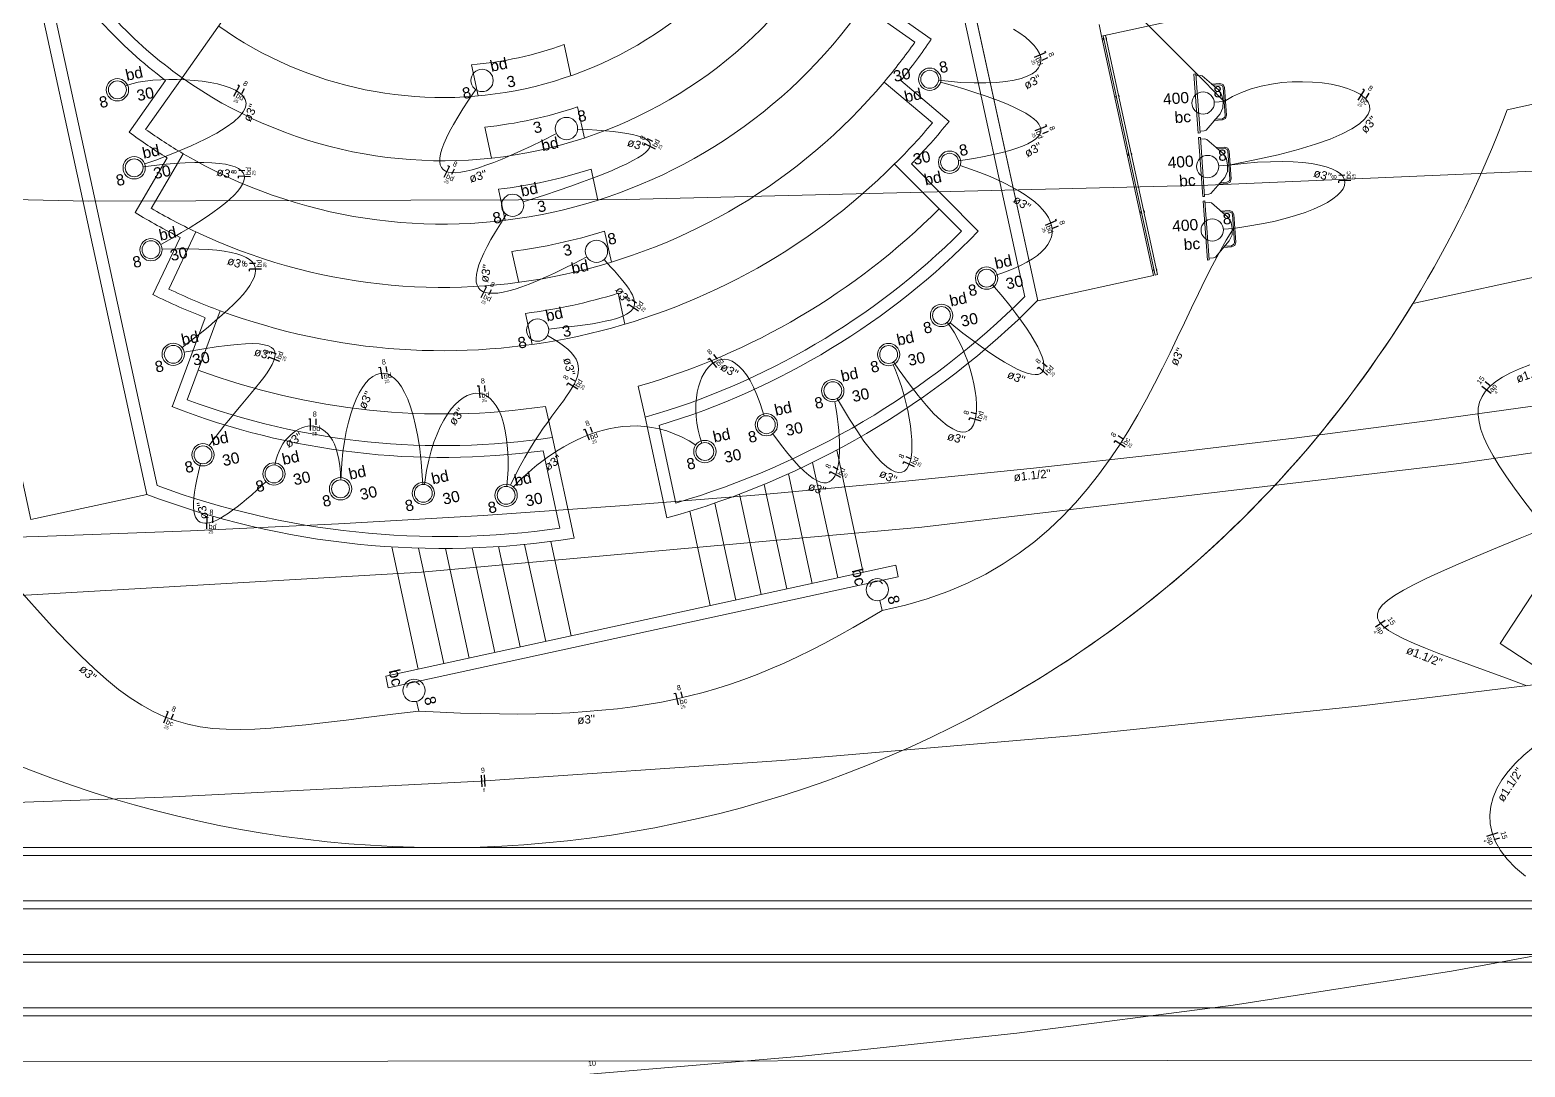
# Model space of a CAD drawing. Header units: millimetres. Extents: x -395 to 1008, y 9 to 692.
# Drawn here: x -74.31 to -55.4, y 26.65 to 39.76 of the extents above; entities that cross this region are included whole.
import ezdxf

# ---------------------------------------------------------------- set-up
doc = ezdxf.new("R2010")
doc.units = ezdxf.units.MM
doc.header["$LTSCALE"] = 0.1
doc.header["$MEASUREMENT"] = 0
for name, color, linetype, lineweight in [('.10 ultra fina', 240, 'Continuous', 5), ('.15', 150, 'Continuous', 15), ('.20', 130, 'Continuous', 5), ('.25', 70, 'Continuous', 5), ('.30', 50, 'Continuous', 5), ('.40 Interno parede', 27, 'Continuous', 5)]:
    doc.layers.add(name, color=color, linetype=linetype, lineweight=lineweight)
doc.styles.add('Arial', font='arial.ttf')

# ---------------------------------------------------------------- blocks, each defined once
blk = doc.blocks.new('eeetet')
at = {"layer": '.10 ultra fina', "color": 240, "lineweight": 5}
for p, q in [((629.742, 105.113), (631.632, 96.42)), ((631.632, 96.42), (630.06, 103.647)), ((631.468, 96.468), (630.017, 103.141)), ((620.365, 93.97), (618.475, 102.663)), ((620.365, 93.97), (618.794, 101.197)), ((632.44, 99.764), (637.56, 100.877)), ((632.44, 99.764), (637.56, 100.877)), ((620.494, 94.082), (619.043, 100.754)), ((621.505, 100.217), (620.811, 99.238)), ((629.425, 100.148), (630.079, 99.687)), ((629.632, 100.185), (630.287, 99.724)), ((632.408, 99.91), (632.44, 99.764)), ((633.098, 96.739), (632.44, 99.764)), ((632.44, 99.764), (633.098, 96.739)), ((632.459, 99.768), (633.117, 96.743)), ((632.489, 99.774), (633.146, 96.75)), ((625.642, 99.657), (625.728, 99.263)), ((624.47, 99.402), (624.555, 99.008)), ((637.571, 98.833), (639.939, 99.348)), ((620.603, 99.204), (620.141, 98.551)), ((620.811, 99.238), (620.349, 98.585)), ((629.69, 99.183), (630.302, 98.667)), ((629.901, 99.202), (630.512, 98.686)), ((625.814, 98.869), (625.899, 98.476)), ((624.641, 98.614), (624.726, 98.221)), ((620.621, 98.225), (620.217, 97.535)), ((620.825, 98.278), (620.421, 97.587)), ((629.823, 98.147), (630.67, 97.297)), ((630.035, 98.148), (630.881, 97.297)), ((625.984, 98.083), (626.07, 97.69)), ((624.812, 97.828), (624.897, 97.435)), ((620.785, 97.22), (620.443, 96.496)), ((620.984, 97.29), (620.642, 96.567)), ((626.155, 97.298), (626.24, 96.906)), ((636.376, 96.384), (640.909, 97.37)), ((640.93, 97.356), (637.48, 92.086)), ((624.983, 97.043), (625.068, 96.651)), ((618.242, 96.676), (618.899, 93.652)), ((618.242, 96.676), (618.899, 93.652)), ((631.632, 96.42), (633.098, 96.739)), ((633.098, 96.739), (631.632, 96.42)), ((633.117, 96.743), (633.146, 96.75)), ((626.326, 96.514), (626.411, 96.122)), ((621.293, 96.292), (620.876, 95.167)), ((625.153, 96.259), (625.238, 95.867)), ((621.101, 96.205), (620.684, 95.08)), ((626.581, 95.338), (626.667, 94.946)), ((625.409, 95.083), (625.494, 94.691)), ((626.667, 94.946), (626.943, 93.674)), ((626.843, 94.842), (627.056, 93.862)), ((625.494, 94.691), (625.771, 93.419)), ((625.377, 94.523), (625.59, 93.544)), ((628.786, 94.376), (629.104, 92.916)), ((629.09, 94.531), (629.426, 92.986)), ((628.48, 94.231), (628.781, 92.846)), ((628.171, 94.097), (628.459, 92.776)), ((618.899, 93.652), (620.365, 93.97)), ((618.899, 93.652), (620.365, 93.97)), ((627.547, 93.861), (627.814, 92.636)), ((627.86, 93.974), (628.136, 92.706)), ((627.232, 93.759), (627.491, 92.565)), ((623.462, 93.307), (623.798, 91.762)), ((623.803, 93.292), (624.12, 91.832)), ((624.141, 93.288), (624.443, 91.902)), ((624.478, 93.294), (624.765, 91.973)), ((624.812, 93.312), (625.087, 92.043)), ((625.143, 93.339), (625.41, 92.113)), ((625.473, 93.376), (625.732, 92.183)), ((623.387, 91.673), (629.836, 93.075)), ((629.836, 93.075), (629.868, 92.929)), ((629.868, 92.929), (623.419, 91.526)), ((637.48, 92.086), (639.99, 90.443)), ((623.419, 91.526), (623.387, 91.673)), ((614.44, 89.507), (639.377, 89.507)), ((614.44, 89.407), (639.312, 89.407)), ((614.44, 88.832), (639.712, 88.832)), ((614.44, 88.732), (639.865, 88.732)), ((614.44, 88.157), (640.743, 88.157)), ((614.44, 88.057), (640.896, 88.057)), ((614.44, 87.482), (647.475, 87.482)), ((614.44, 87.382), (647.529, 87.382)), ((575.591, 86.758), (652.586, 86.835))]:
    blk.add_line(p, q, dxfattribs=at)
for points in [[(633.686, 98.54), (633.632, 99.286), (633.608, 99.285), (633.662, 98.538), (633.686, 98.54)], [(633.684, 98.563), (633.739, 98.567), (633.763, 98.577), (633.94, 98.782), (633.974, 98.856), (633.976, 98.936), (633.963, 99.015), (633.918, 99.084), (633.713, 99.261), (633.689, 99.267), (633.633, 99.263)], [(633.936, 99.165), (633.832, 99.158), (633.85, 99.143), (633.937, 99.149), (633.97, 99.135), (633.98, 99.112), (634.005, 98.762), (633.999, 98.738), (633.968, 98.72), (633.881, 98.713), (633.866, 98.696), (633.969, 98.704), (634.008, 98.723), (634.021, 98.764), (633.996, 99.113), (633.977, 99.152), (633.936, 99.165)], [(633.744, 97.737), (633.69, 98.484), (633.666, 98.482), (633.72, 97.735), (633.744, 97.737)], [(633.742, 97.761), (633.797, 97.765), (633.821, 97.775), (633.998, 97.979), (634.032, 98.054), (634.034, 98.133), (634.021, 98.212), (633.976, 98.281), (633.771, 98.458), (633.747, 98.464), (633.692, 98.46)], [(633.994, 98.362), (633.891, 98.355), (633.908, 98.34), (633.995, 98.346), (634.028, 98.332), (634.038, 98.31), (634.063, 97.96), (634.057, 97.936), (634.026, 97.917), (633.939, 97.911), (633.924, 97.894), (634.027, 97.901), (634.066, 97.92), (634.079, 97.961), (634.054, 98.311), (634.035, 98.349), (633.994, 98.362)], [(633.802, 96.935), (633.748, 97.682), (633.724, 97.68), (633.778, 96.933), (633.802, 96.935)], [(633.8, 96.958), (633.856, 96.962), (633.879, 96.972), (634.056, 97.177), (634.09, 97.251), (634.093, 97.331), (634.079, 97.41), (634.034, 97.478), (633.829, 97.655), (633.805, 97.662), (633.75, 97.658)], [(634.052, 97.56), (633.949, 97.552), (633.966, 97.537), (634.053, 97.544), (634.086, 97.53), (634.096, 97.507), (634.121, 97.157), (634.115, 97.133), (634.084, 97.114), (633.997, 97.108), (633.982, 97.091), (634.085, 97.099), (634.124, 97.117), (634.137, 97.158), (634.112, 97.508), (634.093, 97.547), (634.052, 97.56)]]:
    blk.add_lwpolyline(points, dxfattribs=at)
for centre, radius, start, end in [((624.108, 103.888), 4.9, 234.6606, 329.8745), ((624.108, 103.888), 5.7, 234.6606, 329.8745), ((624.108, 103.888), 5.85, 211.7387, 233.1913), ((624.108, 103.888), 5.7, 211.7387, 234.6606), ((624.108, 103.888), 6.5, 239.6606, 324.8745), ((624.108, 103.888), 7.3, 319.8745, 324.8745), ((624.108, 103.888), 7.45, 321.0282, 326.0282), ((632.482, 99.732), 0.0228, 143.3552, 241.1798), ((632.482, 99.732), 0.0228, 323.3552, 61.1798), ((624.108, 103.888), 4.5, 274.6053, 289.9298), ((624.108, 103.888), 7.3, 244.6605, 319.8745), ((632.641, 99.002), 0.0228, 143.3552, 241.1798), ((632.641, 99.002), 0.0228, 323.3552, 61.1798), ((624.108, 103.888), 5.3, 275.7673, 288.7678), ((624.108, 103.888), 14.381, 296.6047, 339.4213), ((624.108, 103.888), 6.65, 233.3681, 238.3681), ((624.108, 103.888), 6.5, 234.6606, 239.6606), ((624.108, 103.888), 8.1, 314.8745, 319.8745), ((624.108, 103.888), 8.25, 315.9163, 320.9163), ((624.108, 103.888), 8.1, 249.6605, 314.8745), ((632.8, 98.271), 0.0228, 143.3552, 241.1798), ((632.8, 98.271), 0.0228, 323.3552, 61.1798), ((624.108, 103.888), 6.1, 276.6227, 287.9123), ((624.108, 103.888), 7.3, 239.6606, 244.6605), ((624.108, 103.888), 8.9, 286.1331, 314.8745), ((624.108, 103.888), 7.45, 238.5069, 243.5069), ((632.959, 97.541), 0.0228, 143.3552, 241.1798), ((632.959, 97.541), 0.0228, 323.3552, 61.1798), ((624.108, 103.888), 6.9, 277.279, 287.2561), ((624.108, 103.888), 9.3, 285.9666, 314.8745), ((624.108, 103.888), 9.45, 286.8196, 315.784), ((633.118, 96.81), 0.0228, 143.3552, 241.1798), ((633.118, 96.81), 0.0228, 323.3552, 61.1798), ((624.108, 103.888), 8.25, 243.6188, 248.6188), ((624.108, 103.888), 8.1, 244.6605, 249.6605), ((624.279, 103.103), 6.9, 277.279, 287.2561), ((624.108, 103.888), 10.45, 286.3832, 314.7689), ((624.108, 103.888), 10.6, 285.5124, 315.2148), ((624.108, 103.888), 14.381, 296.6047, 328.5502), ((624.108, 103.888), 8.9, 249.6605, 278.402), ((624.108, 103.888), 9.3, 249.6605, 278.5684), ((624.108, 103.888), 9.45, 248.7511, 277.7154), ((624.108, 103.888), 10.45, 249.7661, 278.1518), ((624.108, 103.888), 10.6, 249.3202, 279.0226), ((624.108, 103.888), 14.381, 225.1137, 296.6047), ((624.108, 103.888), 14.381, 225.1137, 296.6047)]:
    blk.add_arc(centre, radius, start, end, dxfattribs=at)

msp = doc.modelspace()

# ---------------------------------------------------------------- linework, layer by layer
at = {"layer": '.15', "color": 150, "lineweight": 15}
for p, q in [((-59.336, 38.841), (-59.208, 38.851)), ((-59.278, 38.039), (-59.149, 38.048)), ((-59.219, 37.236), (-59.091, 37.245)), ((-63.563, 32.543), (-63.533, 32.418)), ((-69.424, 31.269), (-69.396, 31.143))]:
    msp.add_line(p, q, dxfattribs=at)
for centre, radius in [((-68.595, 39.117), 0.141), ((-62.933, 39.132), 0.141), ((-62.933, 39.132), 0.113), ((-73.207, 38.999), 0.141), ((-73.207, 38.999), 0.113), ((-59.476, 38.831), 0.141), ((-67.528, 38.509), 0.141), ((-62.682, 38.083), 0.141), ((-72.995, 38.013), 0.141), ((-72.995, 38.013), 0.113), ((-62.682, 38.083), 0.113), ((-59.418, 38.029), 0.141), ((-68.209, 37.539), 0.141), ((-59.36, 37.226), 0.141), ((-72.783, 36.977), 0.141), ((-72.783, 36.977), 0.113), ((-67.148, 36.957), 0.141), ((-62.214, 36.618), 0.141), ((-62.214, 36.618), 0.113), ((-62.784, 36.146), 0.141), ((-62.784, 36.146), 0.113), ((-67.892, 35.961), 0.141), ((-72.501, 35.655), 0.141), ((-72.501, 35.655), 0.113), ((-63.453, 35.652), 0.141), ((-63.453, 35.652), 0.113), ((-64.159, 35.195), 0.141), ((-64.159, 35.195), 0.113), ((-64.999, 34.765), 0.141), ((-64.999, 34.765), 0.113), ((-72.125, 34.385), 0.141), ((-72.125, 34.385), 0.113), ((-65.777, 34.426), 0.141), ((-65.777, 34.426), 0.113), ((-71.227, 34.143), 0.141), ((-71.227, 34.143), 0.113), ((-70.385, 33.955), 0.141), ((-70.385, 33.955), 0.113), ((-69.338, 33.898), 0.141), ((-69.338, 33.898), 0.113), ((-68.291, 33.873), 0.141), ((-68.291, 33.873), 0.113), ((-63.596, 32.68), 0.141), ((-69.456, 31.406), 0.141)]:
    msp.add_circle(centre, radius, dxfattribs=at)
for centre, start, end in [((-63.602, 32.704), 34.0454, 173.4156), ((-69.461, 31.43), 33.2547, 172.6249)]:
    msp.add_arc(centre, 0.0881, start, end, dxfattribs=at)
at = {"layer": '.20', "color": 130, "lineweight": 20}
for points in [[(-90.929, 38.518), (-85.632, 38.039), (-79.856, 37.731), (-73.578, 37.59), (-66.772, 37.612), (-59.416, 37.794), (-51.484, 38.134), (-42.952, 38.627), (-33.796, 39.27), (-23.992, 40.061)], [(-90.412, 32.78), (-85.747, 32.507), (-80.697, 32.43), (-75.242, 32.558), (-69.361, 32.902), (-63.034, 33.472), (-56.24, 34.277), (-48.96, 35.329), (-41.172, 36.636), (-32.856, 38.21), (-23.992, 40.061)], [(-88.83, 29.854), (-84.651, 29.816), (-80.534, 29.838), (-76.485, 29.92), (-72.51, 30.061), (-68.615, 30.261), (-64.806, 30.52), (-61.089, 30.836), (-57.471, 31.211), (-53.958, 31.642), (-50.556, 32.131), (-47.271, 32.676), (-44.109, 33.277), (-41.077, 33.934), (-38.18, 34.646), (-35.425, 35.414), (-32.818, 36.236), (-30.365, 37.112), (-28.072, 38.041), (-25.946, 39.025), (-23.992, 40.061)], [(-59.208, 38.851), (-59.592, 39.239), (-59.977, 39.624), (-60.361, 40.007)], [(-61.873, 39.767), (-61.792, 39.715), (-61.721, 39.663), (-61.661, 39.611), (-61.611, 39.559), (-61.573, 39.508), (-61.545, 39.457), (-61.53, 39.409), (-61.526, 39.362), (-61.535, 39.317), (-61.557, 39.275), (-61.591, 39.236), (-61.639, 39.201), (-61.7, 39.169), (-61.776, 39.142), (-61.865, 39.12), (-61.97, 39.103), (-62.089, 39.091), (-62.223, 39.085), (-62.373, 39.086), (-62.538, 39.093), (-62.821, 39.12)], [(-73.106, 39.05), (-73.024, 39.076), (-72.944, 39.094), (-72.855, 39.108), (-72.76, 39.119), (-72.66, 39.126), (-72.556, 39.129), (-72.45, 39.129), (-72.343, 39.126), (-72.238, 39.118), (-72.135, 39.107), (-72.036, 39.092), (-71.943, 39.073), (-71.857, 39.05), (-71.78, 39.023), (-71.714, 38.993), (-71.659, 38.958), (-71.617, 38.919), (-71.59, 38.875), (-71.58, 38.828), (-71.588, 38.776), (-71.615, 38.72), (-71.664, 38.66), (-71.735, 38.595), (-71.83, 38.526), (-71.951, 38.452), (-72.099, 38.373), (-72.276, 38.29), (-72.483, 38.203), (-72.722, 38.11), (-72.862, 38.061)], [(-68.676, 39.001), (-68.767, 38.866), (-68.838, 38.757), (-68.901, 38.654), (-68.957, 38.559), (-69.005, 38.471), (-69.045, 38.39), (-69.078, 38.316), (-69.102, 38.249), (-69.119, 38.189), (-69.129, 38.136), (-69.13, 38.09), (-69.124, 38.05), (-69.11, 38.017), (-69.088, 37.991), (-69.059, 37.971), (-69.022, 37.958), (-68.977, 37.952), (-68.925, 37.951), (-68.864, 37.957), (-68.796, 37.97), (-68.721, 37.988), (-68.637, 38.013), (-68.546, 38.044), (-68.447, 38.08), (-68.34, 38.123), (-68.226, 38.172), (-68.104, 38.227), (-67.974, 38.287), (-67.837, 38.354), (-67.654, 38.445)], [(-62.797, 39.095), (-62.627, 39.047), (-62.491, 39.006), (-62.364, 38.966), (-62.246, 38.927), (-62.136, 38.888), (-62.035, 38.85), (-61.942, 38.812), (-61.859, 38.775), (-61.784, 38.738), (-61.719, 38.702), (-61.663, 38.667), (-61.617, 38.632), (-61.58, 38.598), (-61.552, 38.564), (-61.535, 38.531), (-61.527, 38.498), (-61.529, 38.466), (-61.541, 38.435), (-61.564, 38.404), (-61.597, 38.374), (-61.64, 38.345), (-61.694, 38.316), (-61.758, 38.287), (-61.833, 38.26), (-61.919, 38.233), (-62.016, 38.207), (-62.125, 38.181), (-62.244, 38.156), (-62.375, 38.131), (-62.571, 38.1)], [(-59.208, 38.851), (-59.102, 38.913), (-58.989, 38.966), (-58.868, 39.01), (-58.742, 39.045), (-58.612, 39.071), (-58.481, 39.089), (-58.349, 39.099), (-58.219, 39.101), (-58.092, 39.097), (-57.969, 39.086), (-57.854, 39.068), (-57.746, 39.045), (-57.649, 39.016), (-57.563, 38.982), (-57.491, 38.943), (-57.433, 38.899), (-57.392, 38.852), (-57.37, 38.801), (-57.368, 38.747), (-57.387, 38.69), (-57.43, 38.631), (-57.498, 38.569), (-57.593, 38.506), (-57.716, 38.441), (-57.87, 38.376), (-58.055, 38.31), (-58.274, 38.244), (-58.528, 38.178), (-58.82, 38.112), (-59.149, 38.048)], [(-68.075, 37.582), (-67.807, 37.668), (-67.633, 37.727), (-67.471, 37.782), (-67.323, 37.835), (-67.187, 37.886), (-67.063, 37.934), (-66.951, 37.98), (-66.851, 38.023), (-66.763, 38.064), (-66.687, 38.103), (-66.623, 38.14), (-66.57, 38.174), (-66.528, 38.207), (-66.497, 38.237), (-66.477, 38.266), (-66.468, 38.293), (-66.47, 38.318), (-66.482, 38.341), (-66.504, 38.362), (-66.536, 38.382), (-66.579, 38.4), (-66.631, 38.417), (-66.693, 38.432), (-66.765, 38.446), (-66.845, 38.459), (-66.935, 38.47), (-67.034, 38.48), (-67.142, 38.489), (-67.259, 38.496), (-67.386, 38.503)], [(-72.659, 37.045), (-72.515, 37.125), (-72.397, 37.193), (-72.286, 37.26), (-72.182, 37.325), (-72.086, 37.388), (-71.999, 37.448), (-71.919, 37.507), (-71.848, 37.563), (-71.785, 37.616), (-71.731, 37.668), (-71.686, 37.716), (-71.651, 37.762), (-71.624, 37.806), (-71.608, 37.846), (-71.601, 37.884), (-71.604, 37.918), (-71.617, 37.95), (-71.64, 37.978), (-71.674, 38.003), (-71.719, 38.024), (-71.775, 38.043), (-71.842, 38.057), (-71.921, 38.068), (-72.011, 38.075), (-72.112, 38.079), (-72.226, 38.078), (-72.352, 38.074), (-72.49, 38.066), (-72.641, 38.053), (-72.883, 38.027)], [(-62.106, 36.651), (-61.976, 36.696), (-61.876, 36.736), (-61.786, 36.777), (-61.705, 36.819), (-61.634, 36.862), (-61.571, 36.906), (-61.518, 36.951), (-61.474, 36.997), (-61.439, 37.044), (-61.413, 37.091), (-61.395, 37.139), (-61.386, 37.188), (-61.385, 37.236), (-61.393, 37.285), (-61.409, 37.335), (-61.433, 37.384), (-61.464, 37.433), (-61.504, 37.483), (-61.551, 37.532), (-61.606, 37.581), (-61.668, 37.63), (-61.737, 37.678), (-61.814, 37.726), (-61.898, 37.773), (-61.989, 37.82), (-62.086, 37.865), (-62.191, 37.91), (-62.301, 37.954), (-62.419, 37.997), (-62.547, 38.041)], [(-59.091, 37.245), (-58.909, 37.273), (-58.739, 37.303), (-58.582, 37.336), (-58.437, 37.372), (-58.305, 37.41), (-58.186, 37.449), (-58.079, 37.49), (-57.985, 37.533), (-57.904, 37.576), (-57.835, 37.619), (-57.779, 37.662), (-57.736, 37.705), (-57.705, 37.748), (-57.687, 37.79), (-57.682, 37.83), (-57.69, 37.869), (-57.71, 37.905), (-57.744, 37.94), (-57.79, 37.972), (-57.849, 38), (-57.921, 38.026), (-58.005, 38.048), (-58.103, 38.065), (-58.214, 38.079), (-58.337, 38.087), (-58.474, 38.091), (-58.623, 38.089), (-58.786, 38.082), (-58.961, 38.068), (-59.149, 38.048)], [(-67.272, 36.889), (-67.432, 36.805), (-67.559, 36.74), (-67.679, 36.682), (-67.792, 36.629), (-67.899, 36.583), (-67.999, 36.542), (-68.092, 36.508), (-68.178, 36.479), (-68.257, 36.457), (-68.33, 36.44), (-68.395, 36.43), (-68.454, 36.426), (-68.506, 36.428), (-68.55, 36.436), (-68.588, 36.45), (-68.619, 36.47), (-68.642, 36.497), (-68.659, 36.53), (-68.668, 36.569), (-68.67, 36.614), (-68.665, 36.666), (-68.653, 36.723), (-68.634, 36.788), (-68.607, 36.858), (-68.573, 36.935), (-68.532, 37.018), (-68.483, 37.108), (-68.427, 37.204), (-68.364, 37.306), (-68.289, 37.422)], [(-63.533, 32.418), (-63.24, 32.484), (-62.964, 32.564), (-62.703, 32.656), (-62.457, 32.761), (-62.225, 32.878), (-62.006, 33.005), (-61.8, 33.143), (-61.606, 33.289), (-61.424, 33.444), (-61.253, 33.607), (-61.091, 33.776), (-60.94, 33.952), (-60.797, 34.132), (-60.662, 34.318), (-60.535, 34.507), (-60.414, 34.698), (-60.3, 34.892), (-60.192, 35.087), (-60.089, 35.283), (-59.99, 35.479), (-59.894, 35.673), (-59.802, 35.865), (-59.711, 36.055), (-59.623, 36.242), (-59.536, 36.424), (-59.449, 36.602), (-59.361, 36.773), (-59.273, 36.938), (-59.183, 37.096), (-59.091, 37.245)], [(-72.389, 35.74), (-72.264, 35.837), (-72.159, 35.92), (-72.061, 36), (-71.969, 36.077), (-71.885, 36.15), (-71.807, 36.221), (-71.736, 36.288), (-71.673, 36.352), (-71.618, 36.413), (-71.571, 36.471), (-71.532, 36.526), (-71.501, 36.578), (-71.479, 36.626), (-71.465, 36.672), (-71.46, 36.714), (-71.465, 36.754), (-71.479, 36.79), (-71.502, 36.823), (-71.536, 36.853), (-71.579, 36.88), (-71.632, 36.904), (-71.696, 36.925), (-71.77, 36.943), (-71.855, 36.958), (-71.951, 36.97), (-72.059, 36.979), (-72.178, 36.985), (-72.308, 36.987), (-72.45, 36.987), (-72.642, 36.983)], [(-67.752, 35.975), (-67.615, 35.988), (-67.498, 36.001), (-67.389, 36.015), (-67.289, 36.028), (-67.197, 36.042), (-67.113, 36.057), (-67.037, 36.072), (-66.969, 36.088), (-66.908, 36.105), (-66.855, 36.122), (-66.808, 36.141), (-66.769, 36.161), (-66.736, 36.182), (-66.71, 36.204), (-66.69, 36.228), (-66.677, 36.253), (-66.669, 36.28), (-66.667, 36.309), (-66.67, 36.339), (-66.679, 36.371), (-66.693, 36.405), (-66.713, 36.442), (-66.736, 36.48), (-66.765, 36.521), (-66.798, 36.564), (-66.835, 36.61), (-66.876, 36.659), (-66.921, 36.71), (-66.969, 36.763), (-67.052, 36.853)], [(-62.14, 36.534), (-62.008, 36.38), (-61.922, 36.272), (-61.843, 36.171), (-61.772, 36.075), (-61.709, 35.984), (-61.654, 35.9), (-61.607, 35.821), (-61.567, 35.749), (-61.536, 35.683), (-61.512, 35.623), (-61.496, 35.57), (-61.488, 35.524), (-61.488, 35.485), (-61.495, 35.453), (-61.51, 35.428), (-61.533, 35.411), (-61.563, 35.401), (-61.601, 35.398), (-61.647, 35.404), (-61.7, 35.418), (-61.76, 35.439), (-61.828, 35.469), (-61.904, 35.508), (-61.987, 35.555), (-62.077, 35.611), (-62.175, 35.675), (-62.28, 35.749), (-62.393, 35.832), (-62.513, 35.924), (-62.676, 36.055)], [(-62.712, 36.06), (-62.671, 36.004), (-62.62, 35.925), (-62.572, 35.839), (-62.529, 35.75), (-62.489, 35.658), (-62.453, 35.564), (-62.422, 35.468), (-62.396, 35.374), (-62.374, 35.28), (-62.358, 35.19), (-62.347, 35.103), (-62.341, 35.02), (-62.342, 34.944), (-62.348, 34.875), (-62.361, 34.814), (-62.38, 34.762), (-62.405, 34.721), (-62.438, 34.692), (-62.478, 34.675), (-62.525, 34.672), (-62.58, 34.684), (-62.642, 34.712), (-62.713, 34.757), (-62.792, 34.821), (-62.88, 34.904), (-62.976, 35.008), (-63.081, 35.133), (-63.195, 35.282), (-63.319, 35.454), (-63.39, 35.559)], [(-72.045, 34.501), (-71.986, 34.582), (-71.917, 34.674), (-71.847, 34.763), (-71.778, 34.849), (-71.709, 34.932), (-71.643, 35.012), (-71.578, 35.089), (-71.517, 35.163), (-71.459, 35.233), (-71.406, 35.3), (-71.357, 35.363), (-71.314, 35.422), (-71.278, 35.477), (-71.249, 35.528), (-71.227, 35.575), (-71.214, 35.618), (-71.21, 35.656), (-71.216, 35.69), (-71.232, 35.719), (-71.259, 35.743), (-71.298, 35.763), (-71.35, 35.777), (-71.414, 35.786), (-71.493, 35.79), (-71.586, 35.788), (-71.694, 35.781), (-71.818, 35.768), (-71.959, 35.75), (-72.116, 35.725), (-72.362, 35.681)], [(-68.234, 34.002), (-68.172, 34.131), (-68.114, 34.245), (-68.054, 34.352), (-67.995, 34.453), (-67.936, 34.548), (-67.878, 34.637), (-67.821, 34.72), (-67.765, 34.799), (-67.712, 34.873), (-67.661, 34.942), (-67.612, 35.007), (-67.567, 35.069), (-67.526, 35.127), (-67.489, 35.182), (-67.456, 35.235), (-67.428, 35.284), (-67.406, 35.332), (-67.389, 35.378), (-67.378, 35.422), (-67.374, 35.466), (-67.378, 35.508), (-67.388, 35.55), (-67.406, 35.592), (-67.433, 35.634), (-67.468, 35.676), (-67.512, 35.719), (-67.566, 35.763), (-67.63, 35.809), (-67.704, 35.856), (-67.768, 35.894)], [(-65.817, 34.531), (-65.842, 34.61), (-65.864, 34.698), (-65.879, 34.784), (-65.888, 34.868), (-65.892, 34.95), (-65.891, 35.029), (-65.884, 35.105), (-65.873, 35.176), (-65.857, 35.244), (-65.837, 35.307), (-65.814, 35.365), (-65.787, 35.417), (-65.756, 35.463), (-65.723, 35.503), (-65.687, 35.536), (-65.649, 35.562), (-65.609, 35.58), (-65.567, 35.59), (-65.524, 35.592), (-65.479, 35.584), (-65.434, 35.567), (-65.388, 35.539), (-65.342, 35.502), (-65.296, 35.454), (-65.25, 35.394), (-65.206, 35.323), (-65.162, 35.239), (-65.119, 35.143), (-65.078, 35.034), (-65.028, 34.874)], [(-69.344, 34.01), (-69.365, 34.293), (-69.384, 34.461), (-69.408, 34.615), (-69.435, 34.754), (-69.466, 34.88), (-69.499, 34.991), (-69.536, 35.09), (-69.574, 35.174), (-69.615, 35.246), (-69.658, 35.305), (-69.702, 35.351), (-69.747, 35.385), (-69.792, 35.407), (-69.839, 35.416), (-69.885, 35.414), (-69.931, 35.401), (-69.977, 35.376), (-70.022, 35.34), (-70.066, 35.293), (-70.108, 35.236), (-70.148, 35.168), (-70.187, 35.09), (-70.223, 35.002), (-70.256, 34.904), (-70.286, 34.797), (-70.313, 34.681), (-70.336, 34.555), (-70.355, 34.421), (-70.37, 34.278), (-70.381, 34.068)], [(-63.394, 35.523), (-63.365, 35.453), (-63.327, 35.352), (-63.292, 35.249), (-63.261, 35.147), (-63.234, 35.045), (-63.211, 34.945), (-63.192, 34.846), (-63.177, 34.751), (-63.166, 34.66), (-63.16, 34.574), (-63.158, 34.494), (-63.161, 34.42), (-63.169, 34.354), (-63.182, 34.296), (-63.2, 34.247), (-63.223, 34.208), (-63.251, 34.18), (-63.284, 34.164), (-63.324, 34.16), (-63.369, 34.17), (-63.419, 34.194), (-63.476, 34.234), (-63.539, 34.289), (-63.608, 34.361), (-63.683, 34.451), (-63.765, 34.559), (-63.853, 34.687), (-63.948, 34.835), (-64.05, 35.004), (-64.103, 35.097)], [(-55.292, 33.637), (-55.421, 33.805), (-55.537, 33.962), (-55.64, 34.108), (-55.731, 34.245), (-55.808, 34.373), (-55.873, 34.492), (-55.924, 34.603), (-55.962, 34.706), (-55.986, 34.801), (-55.997, 34.89), (-55.995, 34.973), (-55.978, 35.05), (-55.948, 35.122), (-55.904, 35.189), (-55.846, 35.252), (-55.774, 35.311), (-55.688, 35.367), (-55.587, 35.42), (-55.472, 35.471), (-55.343, 35.521)], [(-55.006, 35.041), (-56.643, 34.815), (-58.289, 34.601), (-59.947, 34.401), (-61.622, 34.214), (-63.319, 34.042), (-65.041, 33.885), (-66.795, 33.743), (-68.583, 33.619), (-70.411, 33.511), (-72.284, 33.422), (-74.205, 33.351), (-76.18, 33.299), (-78.212, 33.268)], [(-68.28, 33.985), (-68.267, 34.198), (-68.267, 34.338), (-68.272, 34.466), (-68.284, 34.583), (-68.301, 34.688), (-68.322, 34.783), (-68.349, 34.867), (-68.38, 34.941), (-68.415, 35.003), (-68.453, 35.055), (-68.494, 35.097), (-68.538, 35.129), (-68.584, 35.15), (-68.632, 35.161), (-68.681, 35.162), (-68.731, 35.153), (-68.782, 35.135), (-68.834, 35.106), (-68.885, 35.069), (-68.935, 35.021), (-68.985, 34.965), (-69.033, 34.899), (-69.079, 34.824), (-69.123, 34.74), (-69.165, 34.647), (-69.203, 34.545), (-69.238, 34.435), (-69.27, 34.316), (-69.297, 34.188), (-69.325, 34.009)], [(-64.132, 35.056), (-64.119, 34.98), (-64.108, 34.909), (-64.099, 34.837), (-64.09, 34.766), (-64.083, 34.694), (-64.078, 34.623), (-64.075, 34.554), (-64.073, 34.487), (-64.074, 34.422), (-64.077, 34.36), (-64.083, 34.302), (-64.091, 34.248), (-64.102, 34.198), (-64.116, 34.154), (-64.133, 34.116), (-64.154, 34.084), (-64.178, 34.059), (-64.206, 34.042), (-64.238, 34.032), (-64.274, 34.032), (-64.314, 34.04), (-64.359, 34.058), (-64.408, 34.087), (-64.462, 34.126), (-64.521, 34.176), (-64.585, 34.239), (-64.654, 34.314), (-64.729, 34.402), (-64.81, 34.503), (-64.917, 34.65)], [(-70.384, 34.096), (-70.387, 34.162), (-70.394, 34.247), (-70.406, 34.326), (-70.422, 34.397), (-70.441, 34.461), (-70.463, 34.518), (-70.488, 34.568), (-70.516, 34.612), (-70.546, 34.649), (-70.578, 34.68), (-70.612, 34.705), (-70.648, 34.724), (-70.684, 34.738), (-70.722, 34.746), (-70.76, 34.749), (-70.798, 34.746), (-70.837, 34.739), (-70.875, 34.727), (-70.913, 34.71), (-70.95, 34.689), (-70.986, 34.663), (-71.02, 34.634), (-71.053, 34.601), (-71.084, 34.564), (-71.113, 34.523), (-71.139, 34.479), (-71.162, 34.432), (-71.182, 34.382), (-71.199, 34.33), (-71.215, 34.255)], [(-65.892, 34.508), (-65.976, 34.56), (-66.071, 34.61), (-66.165, 34.652), (-66.26, 34.686), (-66.354, 34.712), (-66.447, 34.731), (-66.54, 34.743), (-66.633, 34.749), (-66.724, 34.748), (-66.814, 34.742), (-66.903, 34.73), (-66.991, 34.713), (-67.078, 34.692), (-67.163, 34.666), (-67.246, 34.636), (-67.328, 34.603), (-67.408, 34.567), (-67.485, 34.527), (-67.561, 34.486), (-67.634, 34.442), (-67.705, 34.396), (-67.773, 34.349), (-67.838, 34.301), (-67.901, 34.252), (-67.96, 34.203), (-68.017, 34.154), (-68.07, 34.105), (-68.12, 34.058), (-68.166, 34.011), (-68.197, 33.979)], [(-71.329, 34.045), (-71.375, 34.002), (-71.443, 33.939), (-71.509, 33.88), (-71.573, 33.825), (-71.635, 33.773), (-71.694, 33.726), (-71.75, 33.684), (-71.804, 33.646), (-71.856, 33.612), (-71.905, 33.584), (-71.95, 33.56), (-71.993, 33.542), (-72.033, 33.529), (-72.07, 33.521), (-72.103, 33.519), (-72.133, 33.523), (-72.16, 33.532), (-72.183, 33.548), (-72.203, 33.57), (-72.219, 33.598), (-72.232, 33.633), (-72.24, 33.675), (-72.244, 33.723), (-72.245, 33.779), (-72.241, 33.841), (-72.233, 33.911), (-72.221, 33.989), (-72.204, 34.074), (-72.183, 34.167), (-72.155, 34.276)], [(-55.15, 33.458), (-55.465, 33.33), (-55.753, 33.211), (-56.015, 33.102), (-56.251, 33.002), (-56.461, 32.91), (-56.646, 32.824), (-56.807, 32.746), (-56.943, 32.673), (-57.056, 32.606), (-57.144, 32.542), (-57.209, 32.483), (-57.252, 32.427), (-57.271, 32.373), (-57.269, 32.32), (-57.245, 32.269), (-57.199, 32.217), (-57.132, 32.166), (-57.044, 32.112), (-56.936, 32.058), (-56.808, 32), (-56.661, 31.939), (-56.494, 31.874), (-56.308, 31.804), (-56.103, 31.729), (-55.881, 31.648), (-55.64, 31.56), (-55.382, 31.464)], [(-69.396, 31.143), (-69.724, 31.105), (-70.029, 31.068), (-70.313, 31.032), (-70.577, 31), (-70.823, 30.972), (-71.053, 30.949), (-71.267, 30.93), (-71.467, 30.918), (-71.655, 30.913), (-71.832, 30.916), (-72, 30.927), (-72.161, 30.948), (-72.315, 30.979), (-72.464, 31.02), (-72.61, 31.074), (-72.754, 31.139), (-72.898, 31.219), (-73.044, 31.312), (-73.192, 31.42), (-73.344, 31.544), (-73.502, 31.684), (-73.668, 31.842), (-73.842, 32.018), (-74.026, 32.212), (-74.222, 32.426), (-74.431, 32.661)], [(-63.533, 32.418), (-63.719, 32.306), (-63.902, 32.2), (-64.082, 32.099), (-64.259, 32.004), (-64.433, 31.915), (-64.605, 31.83), (-64.776, 31.751), (-64.946, 31.678), (-65.115, 31.609), (-65.284, 31.545), (-65.454, 31.486), (-65.625, 31.431), (-65.797, 31.382), (-65.97, 31.337), (-66.147, 31.296), (-66.326, 31.259), (-66.508, 31.227), (-66.694, 31.199), (-66.884, 31.175), (-67.079, 31.155), (-67.279, 31.138), (-67.485, 31.125), (-67.698, 31.116), (-67.916, 31.11), (-68.142, 31.108), (-68.376, 31.109), (-68.617, 31.113), (-68.868, 31.12), (-69.127, 31.131), (-69.396, 31.143)], [(-55.4, 29.059), (-55.526, 29.165), (-55.63, 29.273), (-55.713, 29.383), (-55.776, 29.494), (-55.819, 29.606), (-55.843, 29.718), (-55.849, 29.831), (-55.836, 29.944), (-55.807, 30.055), (-55.76, 30.166), (-55.698, 30.275), (-55.619, 30.383), (-55.526, 30.488), (-55.419, 30.59), (-55.298, 30.689)], [(-90.589, 25.634), (-88.056, 25.739), (-85.51, 25.823), (-82.95, 25.895), (-80.375, 25.963), (-77.783, 26.036), (-75.174, 26.123), (-72.547, 26.233), (-69.9, 26.374), (-67.232, 26.555), (-64.543, 26.785), (-61.831, 27.073), (-59.095, 27.428), (-56.333, 27.858), (-53.546, 28.372)]]:
    msp.add_lwpolyline(points, dxfattribs=at)
at = {"layer": '.25', "color": 70, "lineweight": 25}
for p, q in [((-61.607, 39.41), (-61.469, 39.47)), ((-61.51, 39.375), (-61.441, 39.405)), ((-61.479, 39.493), (-61.469, 39.47)), ((-71.733, 38.918), (-71.661, 39.05)), ((-71.683, 39.061), (-71.661, 39.05)), ((-71.635, 38.95), (-71.599, 39.016)), ((-57.515, 38.869), (-57.435, 38.996)), ((-57.456, 39.009), (-57.435, 38.996)), ((-57.415, 38.895), (-57.375, 38.958)), ((-61.598, 38.486), (-61.458, 38.54)), ((-61.502, 38.447), (-61.432, 38.474)), ((-61.467, 38.564), (-61.458, 38.54)), ((-66.547, 38.295), (-66.535, 38.317)), ((-66.402, 38.248), (-66.535, 38.317)), ((-66.436, 38.345), (-66.502, 38.38)), ((-69.076, 37.896), (-69.009, 38.03)), ((-69.031, 38.041), (-69.009, 38.03)), ((-71.676, 37.881), (-71.674, 37.906)), ((-71.525, 37.898), (-71.674, 37.906)), ((-71.596, 37.973), (-71.671, 37.977)), ((-68.979, 37.932), (-68.945, 37.999)), ((-57.685, 37.92), (-57.76, 37.917)), ((-57.608, 37.851), (-57.758, 37.846)), ((-57.757, 37.821), (-57.758, 37.846)), ((-61.471, 37.289), (-61.332, 37.345)), ((-61.375, 37.251), (-61.306, 37.279)), ((-61.341, 37.368), (-61.332, 37.345)), ((-71.46, 36.804), (-71.535, 36.804)), ((-71.385, 36.733), (-71.535, 36.733)), ((-71.535, 36.708), (-71.535, 36.733)), ((-68.605, 36.375), (-68.537, 36.508)), ((-68.56, 36.52), (-68.537, 36.508)), ((-68.508, 36.409), (-68.474, 36.476)), ((-66.64, 36.302), (-66.701, 36.344)), ((-66.756, 36.265), (-66.742, 36.286)), ((-66.618, 36.201), (-66.742, 36.286)), ((-71.3, 35.596), (-71.291, 35.62)), ((-71.151, 35.566), (-71.291, 35.62)), ((-71.195, 35.659), (-71.265, 35.686)), ((-65.739, 35.591), (-65.719, 35.607)), ((-65.626, 35.489), (-65.719, 35.607)), ((-65.617, 35.592), (-65.664, 35.651)), ((-69.904, 35.487), (-69.879, 35.491)), ((-69.854, 35.344), (-69.879, 35.491)), ((-69.797, 35.429), (-69.809, 35.503)), ((-61.57, 35.473), (-61.554, 35.492)), ((-61.442, 35.392), (-61.554, 35.492)), ((-61.45, 35.495), (-61.506, 35.545)), ((-68.658, 35.255), (-68.633, 35.257)), ((-68.621, 35.107), (-68.633, 35.257)), ((-68.556, 35.187), (-68.562, 35.262)), ((-67.524, 35.267), (-67.511, 35.289)), ((-67.382, 35.213), (-67.511, 35.289)), ((-67.41, 35.312), (-67.475, 35.35)), ((-55.834, 35.158), (-55.952, 35.25)), ((-55.849, 35.26), (-55.908, 35.306)), ((-70.788, 34.84), (-70.763, 34.84)), ((-70.764, 34.69), (-70.763, 34.84)), ((-70.692, 34.765), (-70.692, 34.84)), ((-62.434, 34.828), (-62.428, 34.852)), ((-62.283, 34.812), (-62.428, 34.852)), ((-62.336, 34.9), (-62.408, 34.921)), ((-67.313, 34.701), (-67.29, 34.71)), ((-67.237, 34.57), (-67.29, 34.71)), ((-67.197, 34.665), (-67.224, 34.735)), ((-60.486, 34.582), (-60.549, 34.623)), ((-60.601, 34.542), (-60.587, 34.563)), ((-60.462, 34.481), (-60.587, 34.563)), ((-64.09, 34.195), (-64.156, 34.231)), ((-63.27, 34.273), (-63.26, 34.296)), ((-63.124, 34.232), (-63.26, 34.296)), ((-63.162, 34.328), (-63.23, 34.36)), ((-64.202, 34.147), (-64.19, 34.168)), ((-64.059, 34.097), (-64.19, 34.168)), ((-72.096, 33.602), (-72.071, 33.601)), ((-72.075, 33.451), (-72.071, 33.601)), ((-72.002, 33.524), (-72, 33.599)), ((-57.296, 32.211), (-57.172, 32.295)), ((-57.194, 32.194), (-57.132, 32.236)), ((-66.169, 31.368), (-66.144, 31.373)), ((-66.112, 31.226), (-66.144, 31.373)), ((-66.059, 31.315), (-66.075, 31.388)), ((-72.621, 30.997), (-72.564, 31.136)), ((-72.587, 31.145), (-72.564, 31.136)), ((-72.527, 31.039), (-72.499, 31.109)), ((-68.592, 30.188), (-68.601, 30.337)), ((-68.554, 30.19), (-68.563, 30.339)), ((-55.886, 29.566), (-55.742, 29.609)), ((-55.793, 29.52), (-55.722, 29.541))]:
    msp.add_line(p, q, dxfattribs=at)

# ---------------------------------------------------------------- block references
at = {"layer": '.30'}
msp.add_blockref('eeetet', (-693.2, -60.087), dxfattribs=at)

# ---------------------------------------------------------------- texts
at = {"layer": '.40 Interno parede', "color": 27, "attachment_point": 8, "line_spacing_factor": 0.9, "style": 'Arial'}
for s, insert, char_height, width, rotation in [('bd', (-68.369, 39.246), 0.1412, 0.4338, 12.2675), ('8', (-62.743, 39.217), 0.141, 0.2169, 12.2675), ('25', (-61.642, 39.339), 0.0406, 0.12235, 293.3148), ('bd', (-61.582, 39.344), 0.0653, 0.20021, 293.3148), ('8', (-61.425, 39.432), 0.0653, 0.10011, 293.3148), ('bd', (-72.98, 39.133), 0.1412, 0.4338, 12.2675), ('3', (-68.213, 39.033), 0.141, 0.2169, 12.2675), ('30', (-63.271, 39.118), 0.1412, 0.4338, 12.2675), ('ø3"', (-61.608, 39.051), 0.1059, 0.44137, 27.5426), ('30', (-72.839, 38.875), 0.1412, 0.4338, 12.2675), ('bd', (-71.672, 38.881), 0.0653, 0.20021, 331.4623), ('8', (-71.603, 39.048), 0.0653, 0.10011, 331.4623), ('8', (-68.775, 38.89), 0.141, 0.2169, 12.2675), ('bd', (-63.13, 38.86), 0.1412, 0.4338, 12.2675), ('400', (-59.813, 38.819), 0.1412, 0.6507, 4.1438), ('8', (-59.285, 38.902), 0.141, 0.2169, 4.1438), ('8', (-57.377, 38.99), 0.0653, 0.10011, 327.6063), ('8', (-73.367, 38.776), 0.141, 0.2169, 12.2675), ('25', (-71.716, 38.84), 0.0406, 0.12235, 331.4623), ('ø3"', (-71.477, 38.686), 0.1059, 0.44137, 65.6958), ('25', (-57.503, 38.79), 0.0406, 0.12235, 327.6063), ('bc', (-57.457, 38.828), 0.0653, 0.19011, 327.6063), ('3', (-67.879, 38.455), 0.141, 0.2169, 12.2675), ('8', (-67.317, 38.598), 0.141, 0.2169, 12.2675), ('bc', (-59.728, 38.583), 0.1412, 0.4119, 4.1438), ('ø3"', (-57.341, 38.521), 0.1059, 0.44137, 47.2867), ('bd', (-67.723, 38.242), 0.1412, 0.4338, 12.2675), ('8', (-66.534, 38.376), 0.0653, 0.10011, 62.344), ('25', (-61.635, 38.416), 0.0406, 0.12235, 291.1032), ('bd', (-61.576, 38.419), 0.0653, 0.20021, 291.1032), ('8', (-61.415, 38.501), 0.0653, 0.10011, 291.1032), ('bd', (-72.768, 38.148), 0.1412, 0.4338, 12.2675), ('ø3"', (-66.662, 38.255), 0.1059, 0.44137, 341.8959), ('bd', (-66.366, 38.309), 0.0653, 0.20021, 62.344), ('25', (-66.325, 38.266), 0.0406, 0.12235, 62.344), ('30', (-63.019, 38.068), 0.1412, 0.4338, 12.2675), ('8', (-62.491, 38.168), 0.141, 0.2169, 12.2675), ('ø3"', (-61.599, 38.193), 0.1059, 0.44137, 28.5968), ('8', (-59.226, 38.1), 0.141, 0.2169, 4.1438), ('30', (-72.627, 37.89), 0.1412, 0.4338, 12.2675), ('bd', (-71.518, 37.969), 0.0653, 0.20021, 86.9067), ('8', (-68.951, 38.03), 0.0653, 0.10011, 333.6567), ('400', (-59.755, 38.016), 0.1412, 0.6507, 4.1438), ('8', (-73.155, 37.79), 0.141, 0.2169, 12.2675), ('ø3"', (-71.852, 37.89), 0.1059, 0.44137, 347.3905), ('8', (-71.698, 37.96), 0.0653, 0.10011, 86.9067), ('25', (-71.462, 37.947), 0.0406, 0.12235, 86.9067), ('25', (-69.055, 37.819), 0.0406, 0.12235, 333.6567), ('bd', (-69.013, 37.861), 0.0653, 0.20021, 333.6567), ('ø3"', (-68.631, 37.853), 0.1059, 0.44137, 16.3011), ('bd', (-67.984, 37.668), 0.1412, 0.4338, 12.2675), ('bd', (-62.878, 37.81), 0.1412, 0.4338, 12.2675), ('bc', (-59.67, 37.78), 0.1412, 0.4119, 4.1438), ('ø3"', (-57.981, 37.869), 0.1059, 0.44137, 343.2882), ('8', (-57.785, 37.898), 0.0653, 0.10011, 91.9029), ('bc', (-57.607, 37.922), 0.0653, 0.19011, 91.9029), ('25', (-57.549, 37.905), 0.0406, 0.12235, 91.9029), ('ø3"', (-61.797, 37.52), 0.1059, 0.44137, 324.9936), ('8', (-68.39, 37.312), 0.141, 0.2169, 12.2675), ('3', (-67.827, 37.455), 0.141, 0.2169, 12.2675), ('bd', (-72.557, 37.111), 0.1412, 0.4338, 12.2675), ('25', (-61.508, 37.218), 0.0406, 0.12235, 291.8079), ('bd', (-61.448, 37.222), 0.0653, 0.20021, 291.8079), ('8', (-61.289, 37.306), 0.0653, 0.10011, 291.8079), ('400', (-59.697, 37.214), 0.1412, 0.6507, 4.1438), ('8', (-59.168, 37.297), 0.141, 0.2169, 4.1438), ('8', (-66.937, 37.046), 0.141, 0.2169, 12.2675), ('bc', (-59.612, 36.978), 0.1412, 0.4119, 4.1438), ('8', (-72.944, 36.755), 0.141, 0.2169, 12.2675), ('30', (-72.416, 36.854), 0.1412, 0.4338, 12.2675), ('3', (-67.5, 36.903), 0.141, 0.2169, 12.2675), ('bd', (-61.988, 36.753), 0.1412, 0.4338, 12.2675), ('ø3"', (-71.722, 36.759), 0.1059, 0.44137, 341.4318), ('8', (-71.562, 36.785), 0.0653, 0.10011, 90.0007), ('bd', (-71.382, 36.804), 0.0653, 0.20021, 90.0007), ('25', (-71.325, 36.785), 0.0406, 0.12235, 90.0007), ('ø3"', (-68.496, 36.666), 0.1059, 0.44137, 78.5186), ('bd', (-67.343, 36.69), 0.1412, 0.4338, 12.2675), ('8', (-68.479, 36.508), 0.0653, 0.10011, 333.1583), ('ø3"', (-66.861, 36.372), 0.1059, 0.44137, 300.6143), ('8', (-62.375, 36.396), 0.141, 0.2169, 12.2675), ('30', (-61.847, 36.495), 0.1412, 0.4338, 12.2675), ('25', (-68.586, 36.297), 0.0406, 0.12235, 333.1583), ('bd', (-68.543, 36.34), 0.0653, 0.20021, 333.1583), ('8', (-66.733, 36.343), 0.0653, 0.10011, 55.5487), ('bd', (-66.575, 36.258), 0.0653, 0.20021, 55.5487), ('bd', (-62.558, 36.28), 0.1412, 0.4338, 12.2675), ('bd', (-67.667, 36.091), 0.1412, 0.4338, 12.2675), ('25', (-66.538, 36.21), 0.0406, 0.12235, 55.5487), ('30', (-62.417, 36.022), 0.1412, 0.4338, 12.2675), ('bd', (-72.275, 35.789), 0.1412, 0.4338, 12.2675), ('3', (-67.51, 35.878), 0.141, 0.2169, 12.2675), ('bd', (-63.226, 35.786), 0.1412, 0.4338, 12.2675), ('8', (-62.945, 35.923), 0.141, 0.2169, 12.2675), ('8', (-68.073, 35.734), 0.141, 0.2169, 12.2675), ('ø3"', (-59.755, 35.601), 0.1059, 0.44137, 64.04), ('8', (-72.662, 35.432), 0.141, 0.2169, 12.2675), ('30', (-72.134, 35.531), 0.1412, 0.4338, 12.2675), ('ø3"', (-71.379, 35.61), 0.1059, 0.44137, 343.9872), ('8', (-71.296, 35.678), 0.0653, 0.10011, 69.0133), ('bd', (-71.122, 35.631), 0.0653, 0.20021, 69.0133), ('25', (-71.076, 35.593), 0.0406, 0.12235, 69.0133), ('8', (-69.832, 35.526), 0.0653, 0.10011, 9.5583), ('ø3"', (-67.546, 35.488), 0.1059, 0.44137, 283.4828), ('8', (-65.695, 35.66), 0.0653, 0.10011, 38.4803), ('bd', (-65.568, 35.531), 0.0653, 0.20021, 38.4803), ('8', (-63.613, 35.429), 0.141, 0.2169, 12.2675), ('30', (-63.085, 35.528), 0.1412, 0.4338, 12.2675), ('8', (-61.538, 35.548), 0.0653, 0.10011, 48.2493), ('bd', (-69.784, 35.352), 0.0653, 0.20021, 9.5583), ('8', (-67.507, 35.347), 0.0653, 0.10011, 59.4678), ('25', (-65.547, 35.475), 0.0406, 0.12235, 38.4803), ('ø3"', (-65.494, 35.406), 0.1059, 0.44137, 329.7778), ('bd', (-63.933, 35.329), 0.1412, 0.4338, 12.2675), ('ø3"', (-61.862, 35.316), 0.1059, 0.44137, 336.4241), ('bd', (-61.392, 35.443), 0.0653, 0.20021, 48.2493), ('25', (-61.362, 35.391), 0.0406, 0.12235, 48.2493), ('15', (-55.94, 35.308), 0.0653, 0.20021, 51.899), ('ø1.1/2"', (-55.273, 35.37), 0.1059, 0.92508, 19.5956), ('ø3"', (-70.02, 35.052), 0.1059, 0.44137, 63.5472), ('25', (-69.793, 35.293), 0.0406, 0.12235, 9.5583), ('8', (-68.583, 35.286), 0.0653, 0.10011, 4.373), ('bd', (-68.55, 35.109), 0.0653, 0.20021, 4.373), ('bd', (-67.343, 35.272), 0.0653, 0.20021, 59.4678), ('25', (-67.304, 35.227), 0.0406, 0.12235, 59.4678), ('30', (-63.792, 35.071), 0.1412, 0.4338, 12.2675), ('ap', (-55.77, 35.198), 0.0653, 0.20021, 51.899), ('4', (-55.754, 35.162), 0.0406, 0.06118, 51.899), ('ø3"', (-68.873, 34.836), 0.1059, 0.44137, 53.7325), ('25', (-68.565, 35.051), 0.0406, 0.12235, 4.373), ('bd', (-64.773, 34.899), 0.1412, 0.4338, 12.2675), ('8', (-64.32, 34.972), 0.141, 0.2169, 12.2675), ('8', (-70.711, 34.866), 0.0653, 0.10011, 359.669), ('8', (-67.25, 34.753), 0.0653, 0.10011, 20.816), ('30', (-64.632, 34.642), 0.1412, 0.4338, 12.2675), ('8', (-62.438, 34.91), 0.0653, 0.10011, 74.1985), ('bd', (-62.261, 34.879), 0.0653, 0.20021, 74.1985), ('25', (-62.211, 34.846), 0.0406, 0.12235, 74.1985), ('bd', (-71.898, 34.519), 0.1412, 0.4338, 12.2675), ('ø3"', (-70.948, 34.525), 0.1059, 0.44137, 31.4673), ('25', (-70.712, 34.63), 0.0406, 0.12235, 359.669), ('bd', (-70.693, 34.687), 0.0653, 0.20021, 359.669), ('bd', (-67.169, 34.592), 0.0653, 0.20021, 20.816), ('bd', (-65.551, 34.56), 0.1412, 0.4338, 12.2675), ('8', (-65.16, 34.543), 0.141, 0.2169, 12.2675), ('ø3"', (-62.613, 34.544), 0.1059, 0.44137, 344.7492), ('8', (-60.581, 34.621), 0.0653, 0.10011, 56.9238), ('30', (-71.757, 34.261), 0.1412, 0.4338, 12.2675), ('bd', (-71.001, 34.277), 0.1412, 0.4338, 12.2675), ('25', (-67.167, 34.532), 0.0406, 0.12235, 20.816), ('30', (-65.41, 34.302), 0.1412, 0.4338, 12.2675), ('bc', (-60.42, 34.539), 0.0653, 0.19011, 56.9238), ('25', (-60.383, 34.492), 0.0406, 0.12235, 56.9238), ('8', (-72.285, 34.162), 0.141, 0.2169, 12.2675), ('bd', (-70.158, 34.09), 0.1412, 0.4338, 12.2675), ('ø3"', (-67.67, 34.239), 0.1059, 0.44137, 32.8768), ('8', (-65.938, 34.203), 0.141, 0.2169, 12.2675), ('8', (-64.188, 34.227), 0.0653, 0.10011, 61.3471), ('bd', (-64.021, 34.157), 0.0653, 0.20021, 61.3471), ('8', (-63.261, 34.354), 0.0653, 0.10011, 64.9739), ('bd', (-63.09, 34.296), 0.0653, 0.20021, 64.9739), ('25', (-63.047, 34.254), 0.0406, 0.12235, 64.9739), ('8', (-71.388, 33.92), 0.141, 0.2169, 12.2675), ('30', (-70.86, 34.019), 0.1412, 0.4338, 12.2675), ('bd', (-69.112, 34.032), 0.1412, 0.4338, 12.2675), ('bd', (-68.064, 34.008), 0.1412, 0.4338, 12.2675), ('25', (-63.981, 34.113), 0.0406, 0.12235, 61.3471), ('ø3"', (-63.484, 34.062), 0.1059, 0.44137, 332.3676), ('ø1.1/2"', (-61.632, 34.071), 0.1059, 0.92508, 6.0632), ('8', (-70.545, 33.733), 0.141, 0.2169, 12.2675), ('30', (-70.017, 33.832), 0.1412, 0.4338, 12.2675), ('30', (-68.971, 33.774), 0.1412, 0.4338, 12.2675), ('30', (-67.923, 33.75), 0.1412, 0.4338, 12.2675), ('ø3"', (-64.376, 33.905), 0.1059, 0.44137, 341.363), ('ø3"', (-72.076, 33.692), 0.1059, 0.44137, 101.5057), ('8', (-72.018, 33.626), 0.0653, 0.10011, 358.483), ('8', (-69.499, 33.675), 0.141, 0.2169, 12.2675), ('8', (-68.451, 33.651), 0.141, 0.2169, 12.2675), ('bd', (-72.004, 33.446), 0.0653, 0.20021, 358.483), ('25', (-72.025, 33.39), 0.0406, 0.12235, 358.483), ('bc', (-63.899, 32.824), 0.1412, 0.4119, 283.7292), ('8', (-63.459, 32.535), 0.141, 0.2169, 283.7292), ('4', (-57.317, 32.134), 0.0406, 0.06118, 304.1208), ('ap', (-57.277, 32.138), 0.0653, 0.20021, 304.1208), ('15', (-57.121, 32.266), 0.0653, 0.20021, 304.1208), ('ø1.1/2"', (-56.698, 31.787), 0.1059, 0.92508, 338.143), ('ø3"', (-73.618, 31.587), 0.1059, 0.44137, 317.3675), ('bc', (-69.756, 31.554), 0.1412, 0.4119, 282.9385), ('8', (-66.099, 31.409), 0.0653, 0.10011, 12.2675), ('8', (-72.506, 31.14), 0.0653, 0.10011, 337.656), ('8', (-69.32, 31.26), 0.141, 0.2169, 282.9385), ('bc', (-66.042, 31.238), 0.0653, 0.19011, 12.2675), ('25', (-66.049, 31.179), 0.0406, 0.12235, 12.2675), ('bc', (-72.557, 30.967), 0.0653, 0.19011, 337.656), ('ø3"', (-67.275, 30.984), 0.1059, 0.44137, 4.1209), ('25', (-72.596, 30.921), 0.0406, 0.12235, 337.656), ('9', (-68.583, 30.364), 0.0653, 0.10011, 3.4047), ('ø1.1/2"', (-55.547, 30.186), 0.1059, 0.92508, 56.9926), ('6', (-68.569, 30.128), 0.0406, 0.06118, 3.4047), ('4', (-55.928, 29.499), 0.0406, 0.06118, 286.7258), ('ap', (-55.889, 29.491), 0.0653, 0.20021, 286.7258), ('15', (-55.702, 29.567), 0.0653, 0.20021, 286.7258), ('10', (-67.203, 26.659), 0.0653, 0.20021, 4.4303)]:
    msp.add_mtext(s, dxfattribs=dict(at, insert=insert, char_height=char_height, width=width, rotation=rotation))

doc.saveas('drawing.dxf')
